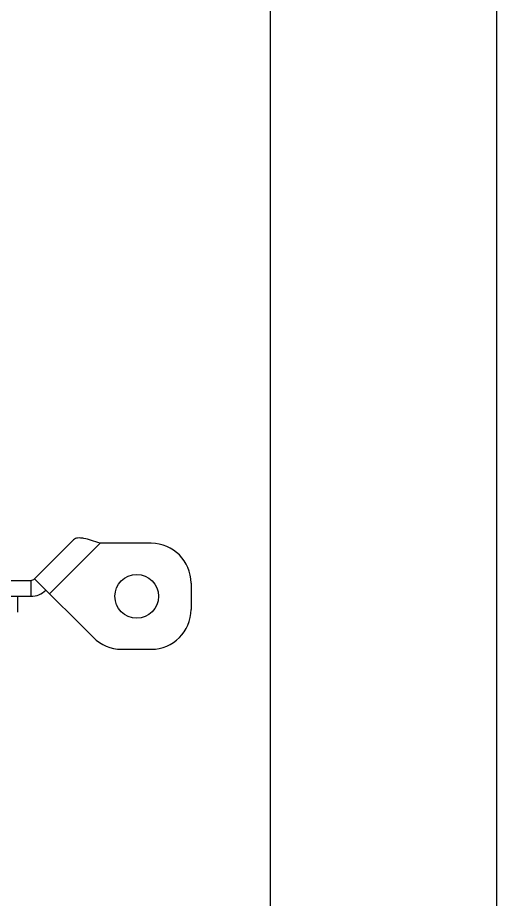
# Model space of a CAD drawing. Extents: x 1725261 to 1937680, y 860327 to 1571294.
# Drawn here: x 1862345 to 1864445, y 1250406 to 1254272 of the extents above; entities that cross this region are included whole.
import ezdxf

# ---------------------------------------------------------------- set-up
doc = ezdxf.new("R2010")
doc.units = 0
doc.header["$LTSCALE"] = 1000
doc.header["$MEASUREMENT"] = 0
doc.layers.add('A-文字', color=3, linetype='Continuous', lineweight=30)

msp = doc.modelspace()

# ---------------------------------------------------------------- linework, layer by layer
at = {"linetype": 'Continuous'}
for p, q in [((1862590.3, 1251982.6), (1862419.2, 1251811.5)), ((1862706.5, 1251967.4), (1862484.9, 1251745.8)), ((1862931.3, 1251967.4), (1862706.5, 1251967.4)), ((1861880.1, 1251804.7), (1862402.8, 1251804.7)), ((1862402.8, 1251804.7), (1862402.8, 1251735)), ((1862419.2, 1251811.5), (1862677, 1251553.8)), ((1863105.5, 1251793.1), (1863105.5, 1251677)), ((1862014.1, 1251735), (1862402.8, 1251735)), ((1862344.7, 1251735), (1862344.7, 1251665.3)), ((1862800.2, 1251502.7), (1862931.3, 1251502.7))]:
    msp.add_line(p, q, dxfattribs=at)
msp.add_lwpolyline([(1844453.8, 1256792.8), (1863454.4, 1256792.8), (1863450.2, 1241937.5), (1844453.8, 1241937.5)], close=True)
msp.add_circle((1862867.4, 1251735), 95.8, dxfattribs=at)
for centre, radius, start, end in [((1862931.3, 1251793.1), 174.2, 0, 90), ((1862402.8, 1251828), 23.2, 270, 315), ((1862402.8, 1251828), 92.9, 270, 315), ((1862931.3, 1251677), 174.2, 270, 0), ((1862800.2, 1251677), 174.2, 225, 270)]:
    msp.add_arc(centre, radius, start, end, dxfattribs=at)
msp.add_open_spline([(1862706.5, 1251967.4), (1862693.9, 1251971.7), (1862670.3, 1251979.8), (1862641.6, 1251987.9), (1862621, 1251990.7), (1862605.7, 1251990.8), (1862594.8, 1251987.2), (1862590.3, 1251982.6)], degree=3, knots=[0, 0, 0, 0, 0.328857, 0.618406, 0.739037, 0.8414, 1, 1, 1, 1], dxfattribs=at)
at = {"layer": 'A-文字'}
msp.add_lwpolyline([(1793841.1, 1260917.1), (1864445.2, 1260917.1), (1864445.2, 1203515.5), (1793841.1, 1203515.5)], close=True, dxfattribs=at)

doc.saveas('drawing.dxf')
